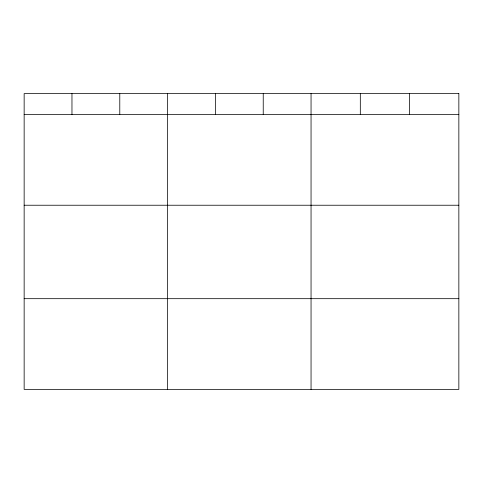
<?xml version="1.0" encoding="UTF-8"?>
<svg xmlns="http://www.w3.org/2000/svg" width="483" height="483" viewBox="0 0 483 483"><rect width="100%" height="100%" fill="white"/><g stroke="black" fill="none" stroke-linecap="round" stroke-linejoin="round"><path stroke-width="0.72" d="M24.15 114.531L458.85 114.531M24.15 205.233L458.85 205.233M24.15 298.681L458.85 298.681M409.584 93.617L409.584 114.531M360.318 93.617L360.318 114.531M311.052 93.617L311.052 389.383M263.235 93.617L263.235 114.531M215.418 93.617L215.418 114.531M167.601 93.617L167.601 389.383M119.784 93.617L119.784 114.531M71.967 93.617L71.967 114.531M458.85 93.617L24.15 93.617L24.15 389.383L458.85 389.383L458.85 93.617"/></g></svg>
